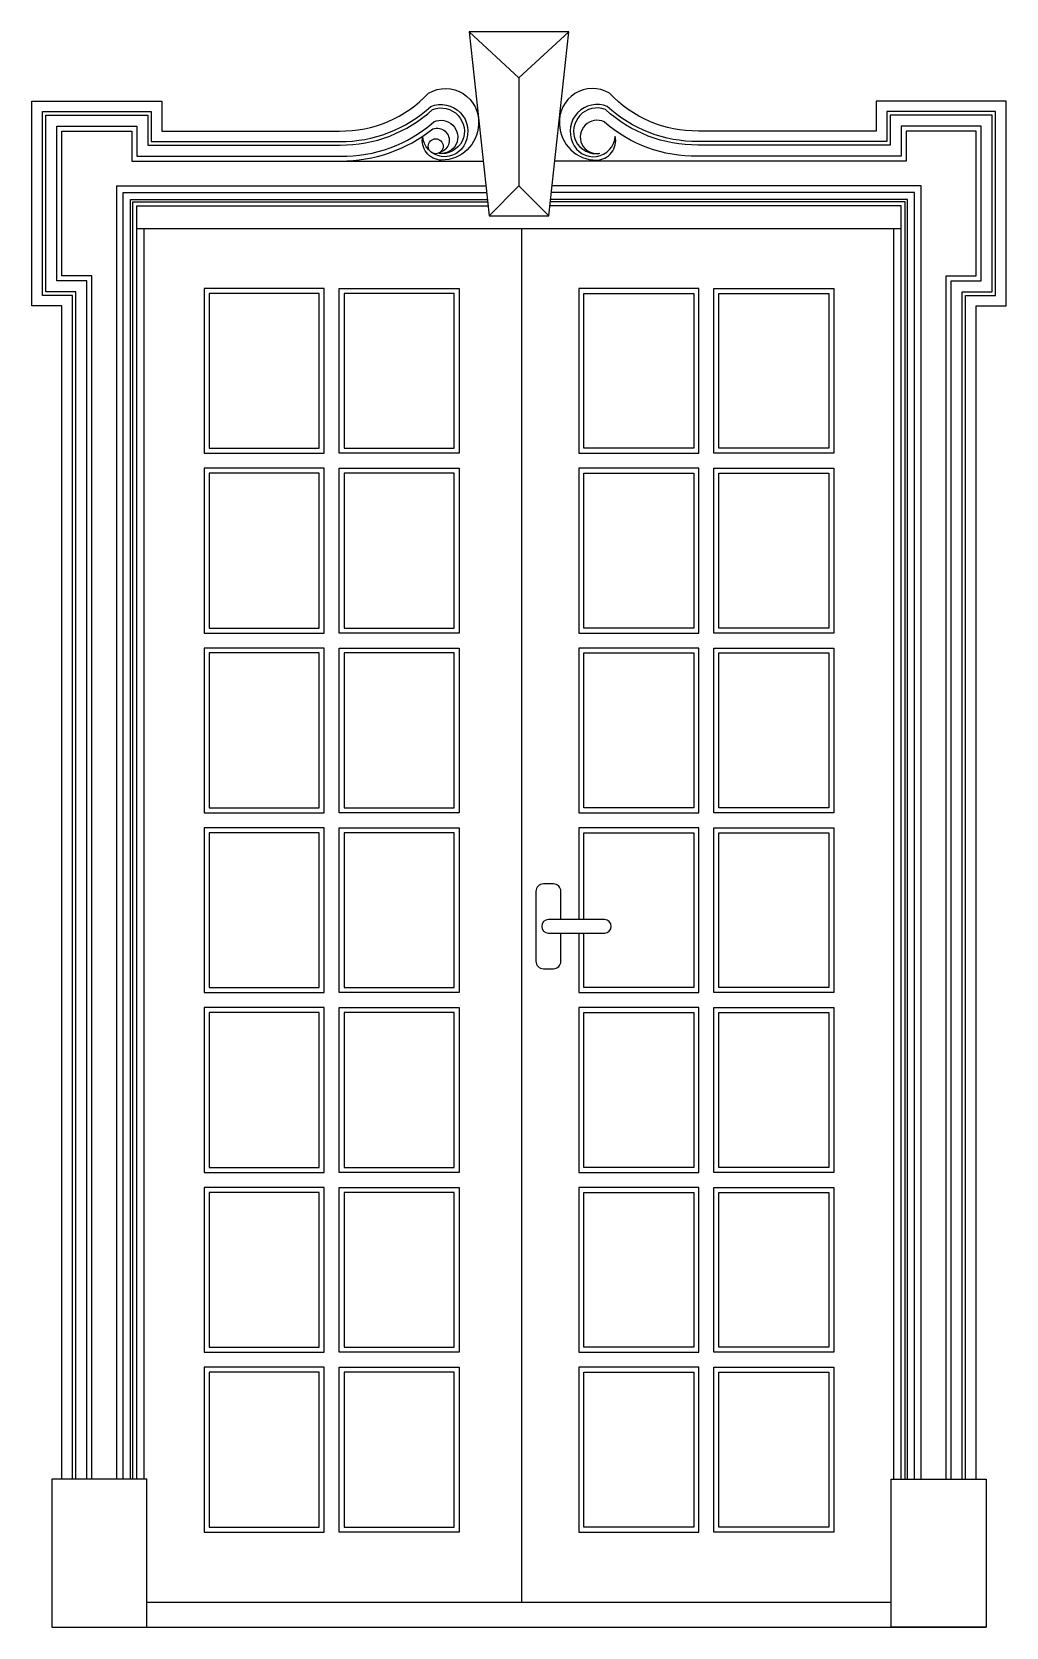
# Model space of a CAD drawing. Header units: metres. Extents: x -2246 to -676, y 6 to 2578.
import ezdxf

# ---------------------------------------------------------------- set-up
doc = ezdxf.new("R2010")
doc.units = ezdxf.units.M
for name, color, linetype in [('2', 2, 'Continuous'), ('3', 3, 'Continuous'), ('7', 7, 'Continuous')]:
    doc.layers.add(name, color=color, linetype=linetype)

msp = doc.modelspace()

# ---------------------------------------------------------------- linework, layer by layer
at = {"layer": '2'}
msp.add_line((-2213.98, 5.55), (-707.96, 5.55), dxfattribs=at)
at = {"layer": '3'}
msp.add_line((-1460.98, 2503.64), (-1460.98, 2329.27), dxfattribs=at)
for points in [[(-1541.51, 2577.74), (-1460.98, 2503.64), (-1380.44, 2577.74)], [(-2157.62, 244.26), (-2157.62, 2176.25), (-2205.94, 2176.25), (-2205.94, 2425.91), (-2077.09, 2425.91), (-2077.09, 2377.59), (-1801.93, 2377.59)], [(-764.33, 244.26), (-764.33, 2176.25), (-716.01, 2176.25), (-716.01, 2425.91), (-844.87, 2425.91), (-844.87, 2377.59), (-1120.03, 2377.59)], [(-2098.83, 244.26), (-2098.83, 2318.8), (-1513.41, 2318.8)], [(-1412.66, 2280.94), (-1460.98, 2329.27), (-1509.3, 2280.94)], [(-823.13, 244.26), (-823.13, 2318.8), (-1408.55, 2318.8)], [(-2087.4, 244.26), (-2087.4, 2307.36), (-1512.17, 2307.36)], [(-2083.53, 244.26), (-2083.53, 2303.49), (-1511.55, 2303.49)], [(-838.43, 244.26), (-838.43, 2303.49), (-1410.4, 2303.49)], [(-834.56, 244.26), (-834.56, 2307.36), (-1409.79, 2307.36)], [(-1356.28, 1146.3), (-1356.28, 1286.31), (-1179.1, 1286.31), (-1179.1, 1036.65), (-1356.28, 1036.65), (-1356.28, 1124.65)], [(-1356.28, 861.28), (-1356.28, 996.38), (-1179.1, 996.38), (-1179.1, 746.72), (-1356.28, 746.72), (-1356.28, 880.86)]]:
    msp.add_lwpolyline(points, dxfattribs=at)
for points in [[(-2180.99, 244.26), (-2180.99, 2152.88), (-2229.31, 2152.88), (-2229.31, 2449.28), (-2053.72, 2449.28), (-2053.72, 2400.96), (-1749.47, 2400.96, 0.19), (-1603.25, 2457.57, -0.68), (-1547.37, 2399.3, -0.8), (-1616.25, 2409.58, -0.59)], [(-2175.34, 244.26), (-2175.34, 2158.53), (-2223.66, 2158.53), (-2223.66, 2443.63), (-2059.37, 2443.63), (-2059.37, 2395.31), (-1749.49, 2395.31, 0.19), (-1600.21, 2452.69, -0.67), (-1552.48, 2401.72, -0.33), (-1591.17, 2381.98)], [(-740.97, 244.26), (-740.97, 2152.88), (-692.64, 2152.88), (-692.64, 2449.28), (-868.24, 2449.28), (-868.24, 2400.96), (-1172.49, 2400.96, -0.19), (-1318.71, 2457.57, 0.68), (-1374.58, 2399.3, 0.8), (-1305.7, 2409.58, 0.59)], [(-746.62, 244.26), (-746.62, 2158.53), (-698.29, 2158.53), (-698.29, 2443.63), (-862.59, 2443.63), (-862.59, 2395.31), (-1172.47, 2395.31, -0.19), (-1321.75, 2452.69, 0.67), (-1369.48, 2401.72, 0.33), (-1330.79, 2381.98)], [(-2157.62, 244.26), (-2157.62, 2176.25), (-2205.94, 2176.25), (-2205.94, 2425.91), (-2077.09, 2425.91), (-2077.09, 2377.59), (-1748.92, 2377.59, 0.19), (-1598.33, 2432.6, -1.33), (-1589.74, 2381.63)], [(-1748.65, 2369.53, 0.17), (-1599.69, 2421.43, -1.03), (-1587.73, 2383.9)], [(-764.33, 244.26), (-764.33, 2176.25), (-716.01, 2176.25), (-716.01, 2425.91), (-844.87, 2425.91), (-844.87, 2377.59), (-1173.03, 2377.59, -0.19), (-1323.62, 2432.6, 1.33), (-1332.22, 2381.63)]]:
    msp.add_lwpolyline(points, format="xyb", dxfattribs=at)
for points in [[(-1960.31, 1906.45), (-1783.13, 1906.45), (-1783.13, 2156.11), (-1960.31, 2156.11)], [(-1742.86, 1906.45), (-1565.68, 1906.45), (-1565.68, 2156.11), (-1742.86, 2156.11)], [(-1179.1, 1906.45), (-1356.28, 1906.45), (-1356.28, 2156.11), (-1179.1, 2156.11)], [(-961.65, 1906.45), (-1138.83, 1906.45), (-1138.83, 2156.11), (-961.65, 2156.11)], [(-1960.31, 1616.51), (-1783.13, 1616.51), (-1783.13, 1866.18), (-1960.31, 1866.18)], [(-1742.86, 1616.51), (-1565.68, 1616.51), (-1565.68, 1866.18), (-1742.86, 1866.18)], [(-1179.1, 1616.51), (-1356.28, 1616.51), (-1356.28, 1866.18), (-1179.1, 1866.18)], [(-961.65, 1616.51), (-1138.83, 1616.51), (-1138.83, 1866.18), (-961.65, 1866.18)], [(-1960.31, 1326.58), (-1783.13, 1326.58), (-1783.13, 1576.25), (-1960.31, 1576.25)], [(-1742.86, 1326.58), (-1565.68, 1326.58), (-1565.68, 1576.25), (-1742.86, 1576.25)], [(-1179.1, 1326.58), (-1356.28, 1326.58), (-1356.28, 1576.25), (-1179.1, 1576.25)], [(-961.65, 1326.58), (-1138.83, 1326.58), (-1138.83, 1576.25), (-961.65, 1576.25)], [(-1960.31, 1036.65), (-1783.13, 1036.65), (-1783.13, 1286.31), (-1960.31, 1286.31)], [(-1742.86, 1036.65), (-1565.68, 1036.65), (-1565.68, 1286.31), (-1742.86, 1286.31)], [(-961.65, 1036.65), (-1138.83, 1036.65), (-1138.83, 1286.31), (-961.65, 1286.31)], [(-1960.31, 746.72), (-1783.13, 746.72), (-1783.13, 996.38), (-1960.31, 996.38)], [(-1742.86, 746.72), (-1565.68, 746.72), (-1565.68, 996.38), (-1742.86, 996.38)], [(-961.65, 746.72), (-1138.83, 746.72), (-1138.83, 996.38), (-961.65, 996.38)], [(-1960.31, 456.78), (-1783.13, 456.78), (-1783.13, 706.45), (-1960.31, 706.45)], [(-1742.86, 456.78), (-1565.68, 456.78), (-1565.68, 706.45), (-1742.86, 706.45)], [(-1179.1, 456.78), (-1356.28, 456.78), (-1356.28, 706.45), (-1179.1, 706.45)], [(-961.65, 456.78), (-1138.83, 456.78), (-1138.83, 706.45), (-961.65, 706.45)], [(-1960.31, 166.85), (-1783.13, 166.85), (-1783.13, 416.51), (-1960.31, 416.51)], [(-1742.86, 166.85), (-1565.68, 166.85), (-1565.68, 416.51), (-1742.86, 416.51)], [(-1179.1, 166.85), (-1356.28, 166.85), (-1356.28, 416.51), (-1179.1, 416.51)], [(-961.65, 166.85), (-1138.83, 166.85), (-1138.83, 416.51), (-961.65, 416.51)]]:
    msp.add_lwpolyline(points, close=True, dxfattribs=at)
at = {"layer": '7'}
for p, q in [((-2077.09, 2260.81), (-844.87, 2260.81)), ((-2065, 244.26), (-2065, 2260.81)), ((-1456.95, 2260.81), (-1456.95, 45.81)), ((-856.95, 244.26), (-856.95, 2260.81)), ((-2060.98, 45.81), (-860.98, 45.81))]:
    msp.add_line(p, q, dxfattribs=at)
for points in [[(-1412.66, 2280.94), (-1380.44, 2577.74), (-1541.51, 2577.74), (-1509.3, 2280.94)], [(-1968.36, 1898.39), (-1775.07, 1898.39), (-1775.07, 2164.17), (-1968.36, 2164.17)], [(-1557.62, 1898.39), (-1750.91, 1898.39), (-1750.91, 2164.17), (-1557.62, 2164.17)], [(-1364.33, 1898.39), (-1171.04, 1898.39), (-1171.04, 2164.17), (-1364.33, 2164.17)], [(-953.6, 1898.39), (-1146.88, 1898.39), (-1146.88, 2164.17), (-953.6, 2164.17)], [(-1968.36, 1608.46), (-1775.07, 1608.46), (-1775.07, 1874.23), (-1968.36, 1874.23)], [(-1557.62, 1608.46), (-1750.91, 1608.46), (-1750.91, 1874.23), (-1557.62, 1874.23)], [(-1364.33, 1608.46), (-1171.04, 1608.46), (-1171.04, 1874.23), (-1364.33, 1874.23)], [(-953.6, 1608.46), (-1146.88, 1608.46), (-1146.88, 1874.23), (-953.6, 1874.23)], [(-1968.36, 1318.53), (-1775.07, 1318.53), (-1775.07, 1584.3), (-1968.36, 1584.3)], [(-1557.62, 1318.53), (-1750.91, 1318.53), (-1750.91, 1584.3), (-1557.62, 1584.3)], [(-1364.33, 1318.53), (-1171.04, 1318.53), (-1171.04, 1584.3), (-1364.33, 1584.3)], [(-953.6, 1318.53), (-1146.88, 1318.53), (-1146.88, 1584.3), (-953.6, 1584.3)], [(-1968.36, 1028.59), (-1775.07, 1028.59), (-1775.07, 1294.37), (-1968.36, 1294.37)], [(-1557.62, 1028.59), (-1750.91, 1028.59), (-1750.91, 1294.37), (-1557.62, 1294.37)], [(-953.6, 1028.59), (-1146.88, 1028.59), (-1146.88, 1294.37), (-953.6, 1294.37)], [(-1968.36, 738.66), (-1775.07, 738.66), (-1775.07, 1004.43), (-1968.36, 1004.43)], [(-1557.62, 738.66), (-1750.91, 738.66), (-1750.91, 1004.43), (-1557.62, 1004.43)], [(-953.6, 738.66), (-1146.88, 738.66), (-1146.88, 1004.43), (-953.6, 1004.43)], [(-1968.36, 448.73), (-1775.07, 448.73), (-1775.07, 714.5), (-1968.36, 714.5)], [(-1557.62, 448.73), (-1750.91, 448.73), (-1750.91, 714.5), (-1557.62, 714.5)], [(-1364.33, 448.73), (-1171.04, 448.73), (-1171.04, 714.5), (-1364.33, 714.5)], [(-953.6, 448.73), (-1146.88, 448.73), (-1146.88, 714.5), (-953.6, 714.5)], [(-1968.36, 158.8), (-1775.07, 158.8), (-1775.07, 424.57), (-1968.36, 424.57)], [(-1557.62, 158.8), (-1750.91, 158.8), (-1750.91, 424.57), (-1557.62, 424.57)], [(-1364.33, 158.8), (-1171.04, 158.8), (-1171.04, 424.57), (-1364.33, 424.57)], [(-953.6, 158.8), (-1146.88, 158.8), (-1146.88, 424.57), (-953.6, 424.57)], [(-2213.98, 5.55), (-2060.98, 5.55), (-2060.98, 244.26), (-2213.98, 244.26)], [(-707.98, 5.55), (-860.98, 5.55), (-860.98, 244.26), (-707.98, 244.26)]]:
    msp.add_lwpolyline(points, close=True, dxfattribs=at)
for points in [[(-2197.89, 244.26), (-2197.89, 2135.98), (-2246.21, 2135.98), (-2246.21, 2466.18), (-2036.82, 2466.18), (-2036.82, 2417.86), (-1750.23, 2417.86, 0.21), (-1606.63, 2479.03, -0.61), (-1526.26, 2428.33, -0.4), (-1585.7, 2370.86, -0.47), (-1616.25, 2409.58, -0.47)], [(-724.06, 244.26), (-724.06, 2135.98), (-675.74, 2135.98), (-675.74, 2466.18), (-885.14, 2466.18), (-885.14, 2417.86), (-1171.73, 2417.86, -0.21), (-1315.33, 2479.03, 0.61), (-1395.7, 2428.33, 0.4), (-1336.25, 2370.86, 0.47), (-1305.7, 2409.58, 0.47)], [(-1393.44, 1146.3), (-1393.44, 1191.85, 0.41), (-1405.52, 1203.93), (-1421.63, 1203.93, 0.41), (-1433.71, 1191.85), (-1433.71, 1079.09, 0.41), (-1421.63, 1067.01), (-1405.52, 1067.01, 0.41), (-1393.44, 1079.09), (-1393.44, 1124.65)], [(-1323.01, 1124.65, 1), (-1323.01, 1146.3), (-1413.57, 1146.3, 1), (-1413.57, 1124.65), (-1322.47, 1124.65)]]:
    msp.add_lwpolyline(points, format="xyb", dxfattribs=at)
for points in [[(-2149.57, 244.26), (-2149.57, 2184.3), (-2197.89, 2184.3), (-2197.89, 2417.86), (-2085.14, 2417.86), (-2085.14, 2369.53), (-1518.16, 2369.53)], [(-772.39, 244.26), (-772.39, 2184.3), (-724.06, 2184.3), (-724.06, 2417.86), (-836.82, 2417.86), (-836.82, 2369.53), (-1403.04, 2369.53)], [(-2109.3, 244.26), (-2109.3, 2329.27), (-1514.13, 2329.27)], [(-812.66, 244.26), (-812.66, 2329.27), (-1407.82, 2329.27)], [(-2077.09, 244.26), (-2077.09, 2297.05), (-1511.05, 2297.05)], [(-844.87, 244.26), (-844.87, 2297.05), (-1410.91, 2297.05)], [(-1364.33, 1124.65), (-1364.33, 1028.59), (-1171.04, 1028.59), (-1171.04, 1294.37), (-1364.33, 1294.37), (-1364.33, 1146.3)], [(-1364.33, 880.86), (-1364.33, 738.66), (-1171.04, 738.66), (-1171.04, 1004.43), (-1364.33, 1004.43), (-1364.33, 861.28)]]:
    msp.add_lwpolyline(points, dxfattribs=at)
msp.add_circle((-1595.27, 2393.34), 12.08, dxfattribs=at)

doc.saveas('drawing.dxf')
